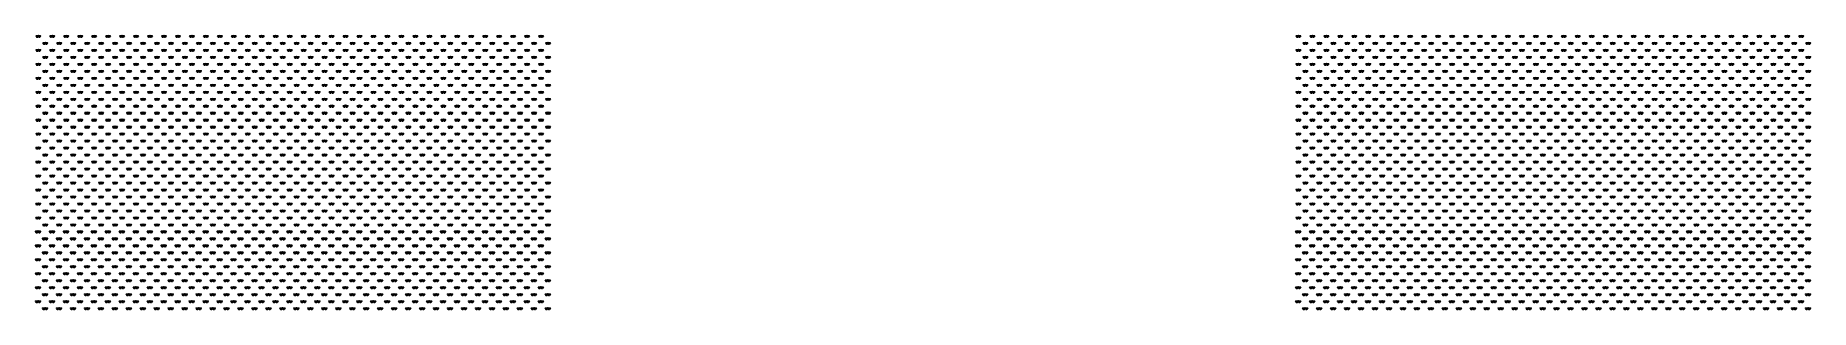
# Model space of a CAD drawing. Header units: inches. Extents: x -13.8 to 13.8, y -19.6 to 17.3.
# Drawn here: x -12.72 to 12.7, y 13.42 to 17.34 of the extents above.
import ezdxf

# ---------------------------------------------------------------- set-up
doc = ezdxf.new("R2010")
doc.units = ezdxf.units.IN
doc.header["$MEASUREMENT"] = 0

# ---------------------------------------------------------------- blocks, each defined once
blk = doc.blocks.new('*U16')
for points in [[(0.063, 0.055), (0.057, 0.087), (0.037, 0.075), (0.037, 0.062)], [(0.037, 0.025), (0.057, 0.013), (0.063, 0.045), (0.037, 0.038)], [(-0.037, -0.045), (-0.043, -0.013), (-0.063, -0.025), (-0.063, -0.038)], [(-0.063, -0.075), (-0.043, -0.087), (-0.037, -0.055), (-0.063, -0.062)]]:
    blk.add_lwpolyline(points, close=True)
blk = doc.blocks.new('*U17')
at = {"color": 0, "linetype": 'ByBlock', "lineweight": -2, "transparency": 16777216}
for p in [(0, 7.2), (0.2, 7.2), (0.4, 7.2), (0.6, 7.2), (0.8, 7.2), (1, 7.2), (0, 7), (0, 6.8), (0.2, 7), (0.2, 6.8), (0.4, 7), (0.4, 6.8), (0.6, 7), (0.6, 6.8), (0.8, 7), (0.8, 6.8), (1, 7), (1, 6.8), (0, 6.6), (0.2, 6.6), (0.4, 6.6), (0.6, 6.6), (0.8, 6.6), (1, 6.6), (0, 6.4), (0.2, 6.4), (0.4, 6.4), (0.6, 6.4), (0.8, 6.4), (1, 6.4), (0, 6.2), (0.2, 6.2), (0.4, 6.2), (0.6, 6.2), (0.8, 6.2), (1, 6.2), (0, 6), (0, 5.8), (0.2, 6), (0.2, 5.8), (0.4, 6), (0.4, 5.8), (0.6, 6), (0.6, 5.8), (0.8, 6), (0.8, 5.8), (1, 6), (1, 5.8), (0, 5.6), (0.2, 5.6), (0.4, 5.6), (0.6, 5.6), (0.8, 5.6), (1, 5.6), (0, 5.4), (0.2, 5.4), (0.4, 5.4), (0.6, 5.4), (0.8, 5.4), (1, 5.4), (0, 5.2), (0, 5), (0.2, 5.2), (0.2, 5), (0.4, 5.2), (0.4, 5), (0.6, 5.2), (0.6, 5), (0.8, 5.2), (0.8, 5), (1, 5.2), (1, 5), (0, 4.8), (0.2, 4.8), (0.4, 4.8), (0.6, 4.8), (0.8, 4.8), (1, 4.8), (0, 4.6), (0.2, 4.6), (0.4, 4.6), (0.6, 4.6), (0.8, 4.6), (1, 4.6), (0, 4.4), (0.2, 4.4), (0.4, 4.4), (0.6, 4.4), (0.8, 4.4), (1, 4.4), (0, 4.2), (0, 4), (0.2, 4.2), (0.2, 4), (0.4, 4.2), (0.4, 4), (0.6, 4.2), (0.6, 4), (0.8, 4.2), (0.8, 4), (1, 4.2), (1, 4), (0, 3.8), (0.2, 3.8), (0.4, 3.8), (0.6, 3.8), (0.8, 3.8), (1, 3.8), (0, 3.6), (0.2, 3.6), (0.4, 3.6), (0.6, 3.6), (0.8, 3.6), (1, 3.6), (0, 3.4), (0.2, 3.4), (0.4, 3.4), (0.6, 3.4), (0.8, 3.4), (1, 3.4), (0, 3.2), (0, 3), (0.2, 3.2), (0.2, 3), (0.4, 3.2), (0.4, 3), (0.6, 3.2), (0.6, 3), (0.8, 3.2), (0.8, 3), (1, 3.2), (1, 3), (0, 2.8), (0.2, 2.8), (0.4, 2.8), (0.6, 2.8), (0.8, 2.8), (1, 2.8), (0, 2.6), (0.2, 2.6), (0.4, 2.6), (0.6, 2.6), (0.8, 2.6), (1, 2.6), (0, 2.4), (0.2, 2.4), (0.4, 2.4), (0.6, 2.4), (0.8, 2.4), (1, 2.4), (0, 2.2), (0, 2), (0.2, 2.2), (0.2, 2), (0.4, 2.2), (0.4, 2), (0.6, 2.2), (0.6, 2), (0.8, 2.2), (0.8, 2), (1, 2.2), (1, 2), (0, 1.8), (0.2, 1.8), (0.4, 1.8), (0.6, 1.8), (0.8, 1.8), (1, 1.8), (0, 1.6), (0.2, 1.6), (0.4, 1.6), (0.6, 1.6), (0.8, 1.6), (1, 1.6), (0, 1.4), (0, 1.2), (0.2, 1.4), (0.2, 1.2), (0.4, 1.4), (0.4, 1.2), (0.6, 1.4), (0.6, 1.2), (0.8, 1.4), (0.8, 1.2), (1, 1.4), (1, 1.2), (0, 1), (0.2, 1), (0.4, 1), (0.6, 1), (0.8, 1), (1, 1), (0, 0.8), (0.2, 0.8), (0.4, 0.8), (0.6, 0.8), (0.8, 0.8), (1, 0.8), (0, 0.6), (0.2, 0.6), (0.4, 0.6), (0.6, 0.6), (0.8, 0.6), (1, 0.6), (0, 0.4), (0, 0.2), (0.2, 0.4), (0.2, 0.2), (0.4, 0.4), (0.4, 0.2), (0.6, 0.4), (0.6, 0.2), (0.8, 0.4), (0.8, 0.2), (1, 0.4), (1, 0.2), (0, 0), (0.2, 0), (0.4, 0), (0.6, 0), (0.8, 0), (1, 0)]:
    blk.add_blockref('*U16', p, dxfattribs=at)
blk = doc.blocks.new('*U18')
for points in [[(0.005, 0.037), (0, 0.068), (-0.02, 0.057), (-0.02, 0.044)], [(-0.02, 0.012), (0, 0), (0.005, 0.032), (-0.02, 0.024)], [(0.105, 0.137), (0.1, 0.168), (0.08, 0.157), (0.08, 0.144)], [(0.08, 0.112), (0.1, 0.1), (0.105, 0.132), (0.08, 0.124)]]:
    blk.add_lwpolyline(points, close=True)
blk = doc.blocks.new('*U19')
at = {"color": 0, "linetype": 'ByBlock', "lineweight": -2, "transparency": 16777216}
for p in [(0, 7.2), (0, 7), (0.2, 7.2), (0.2, 7), (0.4, 7.2), (0.4, 7), (0.6, 7.2), (0.6, 7), (0.8, 7.2), (0.8, 7), (1, 7.2), (1, 7), (0, 6.8), (0.2, 6.8), (0.4, 6.8), (0.6, 6.8), (0.8, 6.8), (1, 6.8), (0, 6.6), (0.2, 6.6), (0.4, 6.6), (0.6, 6.6), (0.8, 6.6), (1, 6.6), (0, 6.4), (0, 6.2), (0.2, 6.4), (0.2, 6.2), (0.4, 6.4), (0.4, 6.2), (0.6, 6.4), (0.6, 6.2), (0.8, 6.4), (0.8, 6.2), (1, 6.4), (1, 6.2), (0, 6), (0.2, 6), (0.4, 6), (0.6, 6), (0.8, 6), (1, 6), (0, 5.8), (0.2, 5.8), (0.4, 5.8), (0.6, 5.8), (0.8, 5.8), (1, 5.8), (0, 5.6), (0.2, 5.6), (0.4, 5.6), (0.6, 5.6), (0.8, 5.6), (1, 5.6), (0, 5.4), (0, 5.2), (0.2, 5.4), (0.2, 5.2), (0.4, 5.4), (0.4, 5.2), (0.6, 5.4), (0.6, 5.2), (0.8, 5.4), (0.8, 5.2), (1, 5.4), (1, 5.2), (0, 5), (0.2, 5), (0.4, 5), (0.6, 5), (0.8, 5), (1, 5), (0, 4.8), (0.2, 4.8), (0.4, 4.8), (0.6, 4.8), (0.8, 4.8), (1, 4.8), (0, 4.6), (0.2, 4.6), (0.4, 4.6), (0.6, 4.6), (0.8, 4.6), (1, 4.6), (0, 4.4), (0, 4.2), (0.2, 4.4), (0.2, 4.2), (0.4, 4.4), (0.4, 4.2), (0.6, 4.4), (0.6, 4.2), (0.8, 4.4), (0.8, 4.2), (1, 4.4), (1, 4.2), (0, 4), (0.2, 4), (0.4, 4), (0.6, 4), (0.8, 4), (1, 4), (0, 3.8), (0.2, 3.8), (0.4, 3.8), (0.6, 3.8), (0.8, 3.8), (1, 3.8), (0, 3.6), (0, 3.4), (0.2, 3.6), (0.2, 3.4), (0.4, 3.6), (0.4, 3.4), (0.6, 3.6), (0.6, 3.4), (0.8, 3.6), (0.8, 3.4), (1, 3.6), (1, 3.4), (0, 3.2), (0.2, 3.2), (0.4, 3.2), (0.6, 3.2), (0.8, 3.2), (1, 3.2), (0, 3), (0.2, 3), (0.4, 3), (0.6, 3), (0.8, 3), (1, 3), (0, 2.8), (0.2, 2.8), (0.4, 2.8), (0.6, 2.8), (0.8, 2.8), (1, 2.8), (0, 2.6), (0, 2.4), (0.2, 2.6), (0.2, 2.4), (0.4, 2.6), (0.4, 2.4), (0.6, 2.6), (0.6, 2.4), (0.8, 2.6), (0.8, 2.4), (1, 2.6), (1, 2.4), (0, 2.2), (0.2, 2.2), (0.4, 2.2), (0.6, 2.2), (0.8, 2.2), (1, 2.2), (0, 2), (0.2, 2), (0.4, 2), (0.6, 2), (0.8, 2), (1, 2), (0, 1.8), (0.2, 1.8), (0.4, 1.8), (0.6, 1.8), (0.8, 1.8), (1, 1.8), (0, 1.6), (0, 1.4), (0.2, 1.6), (0.2, 1.4), (0.4, 1.6), (0.4, 1.4), (0.6, 1.6), (0.6, 1.4), (0.8, 1.6), (0.8, 1.4), (1, 1.6), (1, 1.4), (0, 1.2), (0.2, 1.2), (0.4, 1.2), (0.6, 1.2), (0.8, 1.2), (1, 1.2), (0, 1), (0.2, 1), (0.4, 1), (0.6, 1), (0.8, 1), (1, 1), (0, 0.8), (0, 0.6), (0.2, 0.8), (0.2, 0.6), (0.4, 0.8), (0.4, 0.6), (0.6, 0.8), (0.6, 0.6), (0.8, 0.8), (0.8, 0.6), (1, 0.8), (1, 0.6), (0, 0.4), (0.2, 0.4), (0.4, 0.4), (0.6, 0.4), (0.8, 0.4), (1, 0.4), (0, 0.2), (0.2, 0.2), (0.4, 0.2), (0.6, 0.2), (0.8, 0.2), (1, 0.2), (0, 0), (0.2, 0), (0.4, 0), (0.6, 0), (0.8, 0), (1, 0)]:
    blk.add_blockref('*U18', p, dxfattribs=at)
blk = doc.blocks.new('*U22')
for points in [[(-0.02, 0.042), (0.005, 0.035), (0, 0.066), (-0.02, 0.055)], [(-0.02, 0.012), (0, 0), (0.005, 0.032), (-0.02, 0.024)], [(0.08, 0.142), (0.105, 0.135), (0.1, 0.166), (0.08, 0.155)], [(0.08, 0.112), (0.1, 0.1), (0.105, 0.132), (0.08, 0.124)]]:
    blk.add_lwpolyline(points, close=True)
blk = doc.blocks.new('*U23')
at = {"color": 0, "linetype": 'ByBlock', "lineweight": -2, "transparency": 16777216}
for p in [(0, 7.2), (0, 7), (0.2, 7.2), (0.2, 7), (0.4, 7.2), (0.4, 7), (0.6, 7.2), (0.6, 7), (0.8, 7.2), (0.8, 7), (1, 7.2), (1, 7), (1.2, 7.2), (1.2, 7), (1.4, 7.2), (1.4, 7), (0, 6.8), (0.2, 6.8), (0.4, 6.8), (0.6, 6.8), (0.8, 6.8), (1, 6.8), (1.2, 6.8), (1.4, 6.8), (0, 6.6), (0.2, 6.6), (0.4, 6.6), (0.6, 6.6), (0.8, 6.6), (1, 6.6), (1.2, 6.6), (1.4, 6.6), (0, 6.4), (0, 6.2), (0.2, 6.4), (0.2, 6.2), (0.4, 6.4), (0.4, 6.2), (0.6, 6.4), (0.6, 6.2), (0.8, 6.4), (0.8, 6.2), (1, 6.4), (1, 6.2), (1.2, 6.4), (1.2, 6.2), (1.4, 6.4), (1.4, 6.2), (0, 6), (0.2, 6), (0.4, 6), (0.6, 6), (0.8, 6), (1, 6), (1.2, 6), (1.4, 6), (0, 5.8), (0.2, 5.8), (0.4, 5.8), (0.6, 5.8), (0.8, 5.8), (1, 5.8), (1.2, 5.8), (1.4, 5.8), (0, 5.6), (0.2, 5.6), (0.4, 5.6), (0.6, 5.6), (0.8, 5.6), (1, 5.6), (1.2, 5.6), (1.4, 5.6), (0, 5.4), (0, 5.2), (0.2, 5.4), (0.2, 5.2), (0.4, 5.4), (0.4, 5.2), (0.6, 5.4), (0.6, 5.2), (0.8, 5.4), (0.8, 5.2), (1, 5.4), (1, 5.2), (1.2, 5.4), (1.2, 5.2), (1.4, 5.4), (1.4, 5.2), (0, 5), (0.2, 5), (0.4, 5), (0.6, 5), (0.8, 5), (1, 5), (1.2, 5), (1.4, 5), (0, 4.8), (0.2, 4.8), (0.4, 4.8), (0.6, 4.8), (0.8, 4.8), (1, 4.8), (1.2, 4.8), (1.4, 4.8), (0, 4.6), (0.2, 4.6), (0.4, 4.6), (0.6, 4.6), (0.8, 4.6), (1, 4.6), (1.2, 4.6), (1.4, 4.6), (0, 4.4), (0, 4.2), (0.2, 4.4), (0.2, 4.2), (0.4, 4.4), (0.4, 4.2), (0.6, 4.4), (0.6, 4.2), (0.8, 4.4), (0.8, 4.2), (1, 4.4), (1, 4.2), (1.2, 4.4), (1.2, 4.2), (1.4, 4.4), (1.4, 4.2), (0, 4), (0.2, 4), (0.4, 4), (0.6, 4), (0.8, 4), (1, 4), (1.2, 4), (1.4, 4), (0, 3.8), (0.2, 3.8), (0.4, 3.8), (0.6, 3.8), (0.8, 3.8), (1, 3.8), (1.2, 3.8), (1.4, 3.8), (0, 3.6), (0, 3.4), (0.2, 3.6), (0.2, 3.4), (0.4, 3.6), (0.4, 3.4), (0.6, 3.6), (0.6, 3.4), (0.8, 3.6), (0.8, 3.4), (1, 3.6), (1, 3.4), (1.2, 3.6), (1.2, 3.4), (1.4, 3.6), (1.4, 3.4), (0, 3.2), (0.2, 3.2), (0.4, 3.2), (0.6, 3.2), (0.8, 3.2), (1, 3.2), (1.2, 3.2), (1.4, 3.2), (0, 3), (0.2, 3), (0.4, 3), (0.6, 3), (0.8, 3), (1, 3), (1.2, 3), (1.4, 3), (0, 2.8), (0.2, 2.8), (0.4, 2.8), (0.6, 2.8), (0.8, 2.8), (1, 2.8), (1.2, 2.8), (1.4, 2.8), (0, 2.6), (0, 2.4), (0.2, 2.6), (0.2, 2.4), (0.4, 2.6), (0.4, 2.4), (0.6, 2.6), (0.6, 2.4), (0.8, 2.6), (0.8, 2.4), (1, 2.6), (1, 2.4), (1.2, 2.6), (1.2, 2.4), (1.4, 2.6), (1.4, 2.4), (0, 2.2), (0.2, 2.2), (0.4, 2.2), (0.6, 2.2), (0.8, 2.2), (1, 2.2), (1.2, 2.2), (1.4, 2.2), (0, 2), (0.2, 2), (0.4, 2), (0.6, 2), (0.8, 2), (1, 2), (1.2, 2), (1.4, 2), (0, 1.8), (0.2, 1.8), (0.4, 1.8), (0.6, 1.8), (0.8, 1.8), (1, 1.8), (1.2, 1.8), (1.4, 1.8), (0, 1.6), (0, 1.4), (0.2, 1.6), (0.2, 1.4), (0.4, 1.6), (0.4, 1.4), (0.6, 1.6), (0.6, 1.4), (0.8, 1.6), (0.8, 1.4), (1, 1.6), (1, 1.4), (1.2, 1.6), (1.2, 1.4), (1.4, 1.6), (1.4, 1.4), (0, 1.2), (0.2, 1.2), (0.4, 1.2), (0.6, 1.2), (0.8, 1.2), (1, 1.2), (1.2, 1.2), (1.4, 1.2), (0, 1), (0.2, 1), (0.4, 1), (0.6, 1), (0.8, 1), (1, 1), (1.2, 1), (1.4, 1), (0, 0.8), (0, 0.6), (0.2, 0.8), (0.2, 0.6), (0.4, 0.8), (0.4, 0.6), (0.6, 0.8), (0.6, 0.6), (0.8, 0.8), (0.8, 0.6), (1, 0.8), (1, 0.6), (1.2, 0.8), (1.2, 0.6), (1.4, 0.8), (1.4, 0.6), (0, 0.4), (0.2, 0.4), (0.4, 0.4), (0.6, 0.4), (0.8, 0.4), (1, 0.4), (1.2, 0.4), (1.4, 0.4), (0, 0.2), (0.2, 0.2), (0.4, 0.2), (0.6, 0.2), (0.8, 0.2), (1, 0.2), (1.2, 0.2), (1.4, 0.2), (0, 0), (0.2, 0), (0.4, 0), (0.6, 0), (0.8, 0), (1, 0), (1.2, 0), (1.4, 0)]:
    blk.add_blockref('*U22', p, dxfattribs=at)
blk = doc.blocks.new('*U32')
for points in [[(0.063, 0.055), (0.057, 0.087), (0.037, 0.075), (0.037, 0.062)], [(0.037, 0.025), (0.057, 0.013), (0.063, 0.045), (0.037, 0.038)], [(-0.037, -0.045), (-0.043, -0.013), (-0.063, -0.025), (-0.063, -0.038)], [(-0.063, -0.075), (-0.043, -0.087), (-0.037, -0.055), (-0.063, -0.062)]]:
    blk.add_lwpolyline(points, close=True)
blk = doc.blocks.new('*U34')
at = {"color": 0, "linetype": 'ByBlock', "lineweight": -2, "transparency": 16777216}
for p in [(0, 7.2), (0.2, 7.2), (0.4, 7.2), (0.6, 7.2), (0.8, 7.2), (1, 7.2), (0, 7), (0, 6.8), (0.2, 7), (0.2, 6.8), (0.4, 7), (0.4, 6.8), (0.6, 7), (0.6, 6.8), (0.8, 7), (0.8, 6.8), (1, 7), (1, 6.8), (0, 6.6), (0.2, 6.6), (0.4, 6.6), (0.6, 6.6), (0.8, 6.6), (1, 6.6), (0, 6.4), (0.2, 6.4), (0.4, 6.4), (0.6, 6.4), (0.8, 6.4), (1, 6.4), (0, 6.2), (0.2, 6.2), (0.4, 6.2), (0.6, 6.2), (0.8, 6.2), (1, 6.2), (0, 6), (0, 5.8), (0.2, 6), (0.2, 5.8), (0.4, 6), (0.4, 5.8), (0.6, 6), (0.6, 5.8), (0.8, 6), (0.8, 5.8), (1, 6), (1, 5.8), (0, 5.6), (0.2, 5.6), (0.4, 5.6), (0.6, 5.6), (0.8, 5.6), (1, 5.6), (0, 5.4), (0.2, 5.4), (0.4, 5.4), (0.6, 5.4), (0.8, 5.4), (1, 5.4), (0, 5.2), (0, 5), (0.2, 5.2), (0.2, 5), (0.4, 5.2), (0.4, 5), (0.6, 5.2), (0.6, 5), (0.8, 5.2), (0.8, 5), (1, 5.2), (1, 5), (0, 4.8), (0.2, 4.8), (0.4, 4.8), (0.6, 4.8), (0.8, 4.8), (1, 4.8), (0, 4.6), (0.2, 4.6), (0.4, 4.6), (0.6, 4.6), (0.8, 4.6), (1, 4.6), (0, 4.4), (0.2, 4.4), (0.4, 4.4), (0.6, 4.4), (0.8, 4.4), (1, 4.4), (0, 4.2), (0, 4), (0.2, 4.2), (0.2, 4), (0.4, 4.2), (0.4, 4), (0.6, 4.2), (0.6, 4), (0.8, 4.2), (0.8, 4), (1, 4.2), (1, 4), (0, 3.8), (0.2, 3.8), (0.4, 3.8), (0.6, 3.8), (0.8, 3.8), (1, 3.8), (0, 3.6), (0.2, 3.6), (0.4, 3.6), (0.6, 3.6), (0.8, 3.6), (1, 3.6), (0, 3.4), (0.2, 3.4), (0.4, 3.4), (0.6, 3.4), (0.8, 3.4), (1, 3.4), (0, 3.2), (0, 3), (0.2, 3.2), (0.2, 3), (0.4, 3.2), (0.4, 3), (0.6, 3.2), (0.6, 3), (0.8, 3.2), (0.8, 3), (1, 3.2), (1, 3), (0, 2.8), (0.2, 2.8), (0.4, 2.8), (0.6, 2.8), (0.8, 2.8), (1, 2.8), (0, 2.6), (0.2, 2.6), (0.4, 2.6), (0.6, 2.6), (0.8, 2.6), (1, 2.6), (0, 2.4), (0.2, 2.4), (0.4, 2.4), (0.6, 2.4), (0.8, 2.4), (1, 2.4), (0, 2.2), (0, 2), (0.2, 2.2), (0.2, 2), (0.4, 2.2), (0.4, 2), (0.6, 2.2), (0.6, 2), (0.8, 2.2), (0.8, 2), (1, 2.2), (1, 2), (0, 1.8), (0.2, 1.8), (0.4, 1.8), (0.6, 1.8), (0.8, 1.8), (1, 1.8), (0, 1.6), (0.2, 1.6), (0.4, 1.6), (0.6, 1.6), (0.8, 1.6), (1, 1.6), (0, 1.4), (0, 1.2), (0.2, 1.4), (0.2, 1.2), (0.4, 1.4), (0.4, 1.2), (0.6, 1.4), (0.6, 1.2), (0.8, 1.4), (0.8, 1.2), (1, 1.4), (1, 1.2), (0, 1), (0.2, 1), (0.4, 1), (0.6, 1), (0.8, 1), (1, 1), (0, 0.8), (0.2, 0.8), (0.4, 0.8), (0.6, 0.8), (0.8, 0.8), (1, 0.8), (0, 0.6), (0.2, 0.6), (0.4, 0.6), (0.6, 0.6), (0.8, 0.6), (1, 0.6), (0, 0.4), (0, 0.2), (0.2, 0.4), (0.2, 0.2), (0.4, 0.4), (0.4, 0.2), (0.6, 0.4), (0.6, 0.2), (0.8, 0.4), (0.8, 0.2), (1, 0.4), (1, 0.2), (0, 0), (0.2, 0), (0.4, 0), (0.6, 0), (0.8, 0), (1, 0)]:
    blk.add_blockref('*U32', p, dxfattribs=at)
blk = doc.blocks.new('*U35')
for points in [[(0.005, 0.037), (0, 0.068), (-0.02, 0.057), (-0.02, 0.044)], [(-0.02, 0.012), (0, 0), (0.005, 0.032), (-0.02, 0.024)], [(0.105, 0.137), (0.1, 0.168), (0.08, 0.157), (0.08, 0.144)], [(0.08, 0.112), (0.1, 0.1), (0.105, 0.132), (0.08, 0.124)]]:
    blk.add_lwpolyline(points, close=True)
blk = doc.blocks.new('*U36')
at = {"color": 0, "linetype": 'ByBlock', "lineweight": -2, "transparency": 16777216}
for p in [(0, 7.2), (0, 7), (0.2, 7.2), (0.2, 7), (0.4, 7.2), (0.4, 7), (0.6, 7.2), (0.6, 7), (0.8, 7.2), (0.8, 7), (1, 7.2), (1, 7), (0, 6.8), (0.2, 6.8), (0.4, 6.8), (0.6, 6.8), (0.8, 6.8), (1, 6.8), (0, 6.6), (0.2, 6.6), (0.4, 6.6), (0.6, 6.6), (0.8, 6.6), (1, 6.6), (0, 6.4), (0, 6.2), (0.2, 6.4), (0.2, 6.2), (0.4, 6.4), (0.4, 6.2), (0.6, 6.4), (0.6, 6.2), (0.8, 6.4), (0.8, 6.2), (1, 6.4), (1, 6.2), (0, 6), (0.2, 6), (0.4, 6), (0.6, 6), (0.8, 6), (1, 6), (0, 5.8), (0.2, 5.8), (0.4, 5.8), (0.6, 5.8), (0.8, 5.8), (1, 5.8), (0, 5.6), (0.2, 5.6), (0.4, 5.6), (0.6, 5.6), (0.8, 5.6), (1, 5.6), (0, 5.4), (0, 5.2), (0.2, 5.4), (0.2, 5.2), (0.4, 5.4), (0.4, 5.2), (0.6, 5.4), (0.6, 5.2), (0.8, 5.4), (0.8, 5.2), (1, 5.4), (1, 5.2), (0, 5), (0.2, 5), (0.4, 5), (0.6, 5), (0.8, 5), (1, 5), (0, 4.8), (0.2, 4.8), (0.4, 4.8), (0.6, 4.8), (0.8, 4.8), (1, 4.8), (0, 4.6), (0.2, 4.6), (0.4, 4.6), (0.6, 4.6), (0.8, 4.6), (1, 4.6), (0, 4.4), (0, 4.2), (0.2, 4.4), (0.2, 4.2), (0.4, 4.4), (0.4, 4.2), (0.6, 4.4), (0.6, 4.2), (0.8, 4.4), (0.8, 4.2), (1, 4.4), (1, 4.2), (0, 4), (0.2, 4), (0.4, 4), (0.6, 4), (0.8, 4), (1, 4), (0, 3.8), (0.2, 3.8), (0.4, 3.8), (0.6, 3.8), (0.8, 3.8), (1, 3.8), (0, 3.6), (0, 3.4), (0.2, 3.6), (0.2, 3.4), (0.4, 3.6), (0.4, 3.4), (0.6, 3.6), (0.6, 3.4), (0.8, 3.6), (0.8, 3.4), (1, 3.6), (1, 3.4), (0, 3.2), (0.2, 3.2), (0.4, 3.2), (0.6, 3.2), (0.8, 3.2), (1, 3.2), (0, 3), (0.2, 3), (0.4, 3), (0.6, 3), (0.8, 3), (1, 3), (0, 2.8), (0.2, 2.8), (0.4, 2.8), (0.6, 2.8), (0.8, 2.8), (1, 2.8), (0, 2.6), (0, 2.4), (0.2, 2.6), (0.2, 2.4), (0.4, 2.6), (0.4, 2.4), (0.6, 2.6), (0.6, 2.4), (0.8, 2.6), (0.8, 2.4), (1, 2.6), (1, 2.4), (0, 2.2), (0.2, 2.2), (0.4, 2.2), (0.6, 2.2), (0.8, 2.2), (1, 2.2), (0, 2), (0.2, 2), (0.4, 2), (0.6, 2), (0.8, 2), (1, 2), (0, 1.8), (0.2, 1.8), (0.4, 1.8), (0.6, 1.8), (0.8, 1.8), (1, 1.8), (0, 1.6), (0, 1.4), (0.2, 1.6), (0.2, 1.4), (0.4, 1.6), (0.4, 1.4), (0.6, 1.6), (0.6, 1.4), (0.8, 1.6), (0.8, 1.4), (1, 1.6), (1, 1.4), (0, 1.2), (0.2, 1.2), (0.4, 1.2), (0.6, 1.2), (0.8, 1.2), (1, 1.2), (0, 1), (0.2, 1), (0.4, 1), (0.6, 1), (0.8, 1), (1, 1), (0, 0.8), (0, 0.6), (0.2, 0.8), (0.2, 0.6), (0.4, 0.8), (0.4, 0.6), (0.6, 0.8), (0.6, 0.6), (0.8, 0.8), (0.8, 0.6), (1, 0.8), (1, 0.6), (0, 0.4), (0.2, 0.4), (0.4, 0.4), (0.6, 0.4), (0.8, 0.4), (1, 0.4), (0, 0.2), (0.2, 0.2), (0.4, 0.2), (0.6, 0.2), (0.8, 0.2), (1, 0.2), (0, 0), (0.2, 0), (0.4, 0), (0.6, 0), (0.8, 0), (1, 0)]:
    blk.add_blockref('*U35', p, dxfattribs=at)
blk = doc.blocks.new('*U37')
for points in [[(-0.02, 0.042), (0.005, 0.035), (0, 0.066), (-0.02, 0.055)], [(-0.02, 0.012), (0, 0), (0.005, 0.032), (-0.02, 0.024)], [(0.08, 0.142), (0.105, 0.135), (0.1, 0.166), (0.08, 0.155)], [(0.08, 0.112), (0.1, 0.1), (0.105, 0.132), (0.08, 0.124)]]:
    blk.add_lwpolyline(points, close=True)
blk = doc.blocks.new('*U38')
at = {"color": 0, "linetype": 'ByBlock', "lineweight": -2, "transparency": 16777216}
for p in [(0, 7.2), (0, 7), (0.2, 7.2), (0.2, 7), (0.4, 7.2), (0.4, 7), (0.6, 7.2), (0.6, 7), (0.8, 7.2), (0.8, 7), (1, 7.2), (1, 7), (1.2, 7.2), (1.2, 7), (1.4, 7.2), (1.4, 7), (0, 6.8), (0.2, 6.8), (0.4, 6.8), (0.6, 6.8), (0.8, 6.8), (1, 6.8), (1.2, 6.8), (1.4, 6.8), (0, 6.6), (0.2, 6.6), (0.4, 6.6), (0.6, 6.6), (0.8, 6.6), (1, 6.6), (1.2, 6.6), (1.4, 6.6), (0, 6.4), (0, 6.2), (0.2, 6.4), (0.2, 6.2), (0.4, 6.4), (0.4, 6.2), (0.6, 6.4), (0.6, 6.2), (0.8, 6.4), (0.8, 6.2), (1, 6.4), (1, 6.2), (1.2, 6.4), (1.2, 6.2), (1.4, 6.4), (1.4, 6.2), (0, 6), (0.2, 6), (0.4, 6), (0.6, 6), (0.8, 6), (1, 6), (1.2, 6), (1.4, 6), (0, 5.8), (0.2, 5.8), (0.4, 5.8), (0.6, 5.8), (0.8, 5.8), (1, 5.8), (1.2, 5.8), (1.4, 5.8), (0, 5.6), (0.2, 5.6), (0.4, 5.6), (0.6, 5.6), (0.8, 5.6), (1, 5.6), (1.2, 5.6), (1.4, 5.6), (0, 5.4), (0, 5.2), (0.2, 5.4), (0.2, 5.2), (0.4, 5.4), (0.4, 5.2), (0.6, 5.4), (0.6, 5.2), (0.8, 5.4), (0.8, 5.2), (1, 5.4), (1, 5.2), (1.2, 5.4), (1.2, 5.2), (1.4, 5.4), (1.4, 5.2), (0, 5), (0.2, 5), (0.4, 5), (0.6, 5), (0.8, 5), (1, 5), (1.2, 5), (1.4, 5), (0, 4.8), (0.2, 4.8), (0.4, 4.8), (0.6, 4.8), (0.8, 4.8), (1, 4.8), (1.2, 4.8), (1.4, 4.8), (0, 4.6), (0.2, 4.6), (0.4, 4.6), (0.6, 4.6), (0.8, 4.6), (1, 4.6), (1.2, 4.6), (1.4, 4.6), (0, 4.4), (0, 4.2), (0.2, 4.4), (0.2, 4.2), (0.4, 4.4), (0.4, 4.2), (0.6, 4.4), (0.6, 4.2), (0.8, 4.4), (0.8, 4.2), (1, 4.4), (1, 4.2), (1.2, 4.4), (1.2, 4.2), (1.4, 4.4), (1.4, 4.2), (0, 4), (0.2, 4), (0.4, 4), (0.6, 4), (0.8, 4), (1, 4), (1.2, 4), (1.4, 4), (0, 3.8), (0.2, 3.8), (0.4, 3.8), (0.6, 3.8), (0.8, 3.8), (1, 3.8), (1.2, 3.8), (1.4, 3.8), (0, 3.6), (0, 3.4), (0.2, 3.6), (0.2, 3.4), (0.4, 3.6), (0.4, 3.4), (0.6, 3.6), (0.6, 3.4), (0.8, 3.6), (0.8, 3.4), (1, 3.6), (1, 3.4), (1.2, 3.6), (1.2, 3.4), (1.4, 3.6), (1.4, 3.4), (0, 3.2), (0.2, 3.2), (0.4, 3.2), (0.6, 3.2), (0.8, 3.2), (1, 3.2), (1.2, 3.2), (1.4, 3.2), (0, 3), (0.2, 3), (0.4, 3), (0.6, 3), (0.8, 3), (1, 3), (1.2, 3), (1.4, 3), (0, 2.8), (0.2, 2.8), (0.4, 2.8), (0.6, 2.8), (0.8, 2.8), (1, 2.8), (1.2, 2.8), (1.4, 2.8), (0, 2.6), (0, 2.4), (0.2, 2.6), (0.2, 2.4), (0.4, 2.6), (0.4, 2.4), (0.6, 2.6), (0.6, 2.4), (0.8, 2.6), (0.8, 2.4), (1, 2.6), (1, 2.4), (1.2, 2.6), (1.2, 2.4), (1.4, 2.6), (1.4, 2.4), (0, 2.2), (0.2, 2.2), (0.4, 2.2), (0.6, 2.2), (0.8, 2.2), (1, 2.2), (1.2, 2.2), (1.4, 2.2), (0, 2), (0.2, 2), (0.4, 2), (0.6, 2), (0.8, 2), (1, 2), (1.2, 2), (1.4, 2), (0, 1.8), (0.2, 1.8), (0.4, 1.8), (0.6, 1.8), (0.8, 1.8), (1, 1.8), (1.2, 1.8), (1.4, 1.8), (0, 1.6), (0, 1.4), (0.2, 1.6), (0.2, 1.4), (0.4, 1.6), (0.4, 1.4), (0.6, 1.6), (0.6, 1.4), (0.8, 1.6), (0.8, 1.4), (1, 1.6), (1, 1.4), (1.2, 1.6), (1.2, 1.4), (1.4, 1.6), (1.4, 1.4), (0, 1.2), (0.2, 1.2), (0.4, 1.2), (0.6, 1.2), (0.8, 1.2), (1, 1.2), (1.2, 1.2), (1.4, 1.2), (0, 1), (0.2, 1), (0.4, 1), (0.6, 1), (0.8, 1), (1, 1), (1.2, 1), (1.4, 1), (0, 0.8), (0, 0.6), (0.2, 0.8), (0.2, 0.6), (0.4, 0.8), (0.4, 0.6), (0.6, 0.8), (0.6, 0.6), (0.8, 0.8), (0.8, 0.6), (1, 0.8), (1, 0.6), (1.2, 0.8), (1.2, 0.6), (1.4, 0.8), (1.4, 0.6), (0, 0.4), (0.2, 0.4), (0.4, 0.4), (0.6, 0.4), (0.8, 0.4), (1, 0.4), (1.2, 0.4), (1.4, 0.4), (0, 0.2), (0.2, 0.2), (0.4, 0.2), (0.6, 0.2), (0.8, 0.2), (1, 0.2), (1.2, 0.2), (1.4, 0.2), (0, 0), (0.2, 0), (0.4, 0), (0.6, 0), (0.8, 0), (1, 0), (1.2, 0), (1.4, 0)]:
    blk.add_blockref('*U37', p, dxfattribs=at)

msp = doc.modelspace()

# ---------------------------------------------------------------- block references
at = {"rotation": 90}
for name, p in [('*U23', (-5.342, 15.836)), ('*U38', (12.704, 15.836)), ('*U19', (-5.342, 14.636)), ('*U36', (12.704, 14.636)), ('*U17', (-5.429, 13.479)), ('*U34', (12.617, 13.479))]:
    msp.add_blockref(name, p, dxfattribs=at)

doc.saveas('drawing.dxf')
